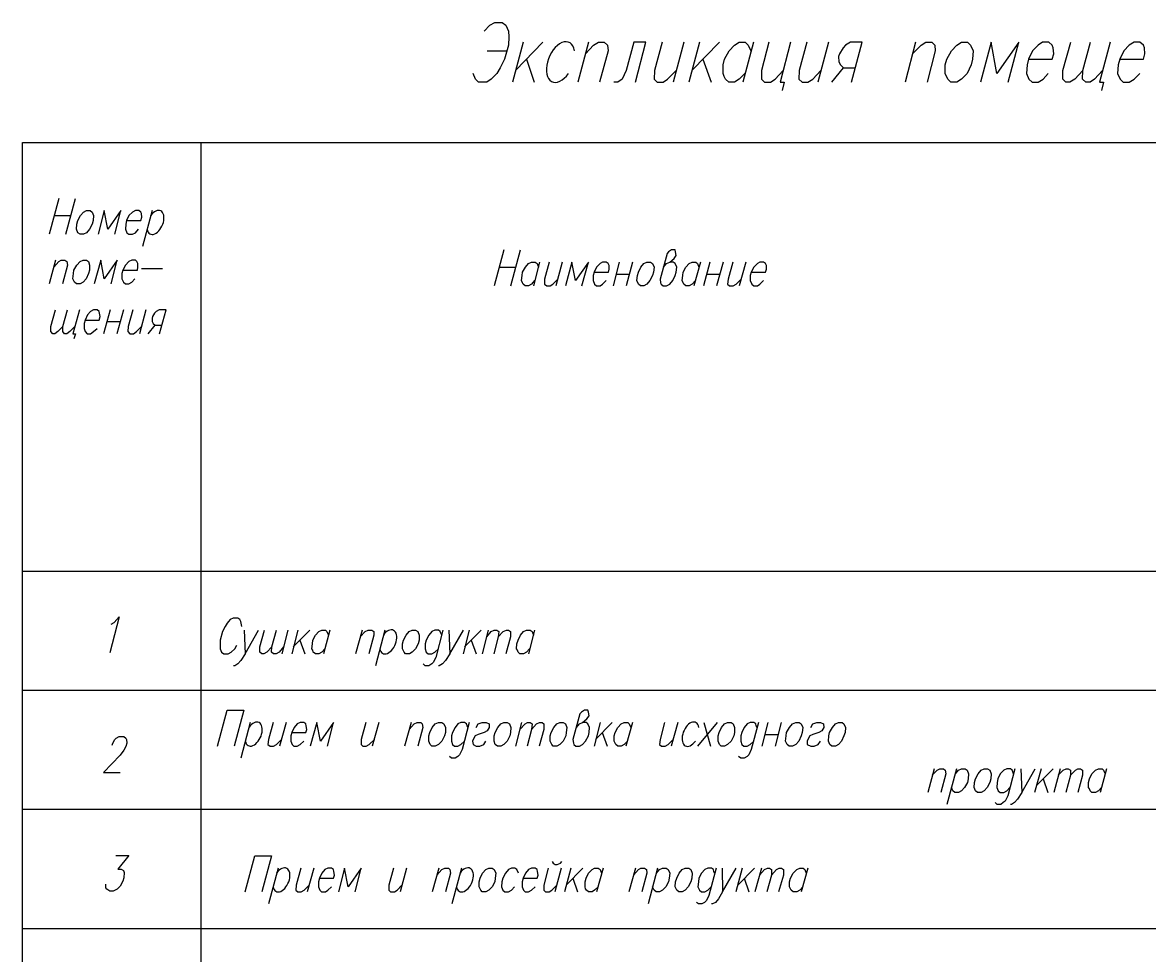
# Model space of a CAD drawing. Header units: millimetres. Extents: x 2185 to 8290, y 601 to 2456.
# Drawn here: x 4134 to 4249, y 1358.1 to 1453.2 of the extents above; entities that cross this region are included whole.
import ezdxf

# ---------------------------------------------------------------- set-up
doc = ezdxf.new("R2010")
doc.units = ezdxf.units.MM
doc.layers.add('PDF _НОВЫЙ', color=7, linetype='Continuous')
doc.layers.add('PDF _Спецификации', color=7, linetype='Continuous')

msp = doc.modelspace()

# ---------------------------------------------------------------- linework, layer by layer
at = {"layer": 'PDF _НОВЫЙ', "lineweight": 25}
for points in [[(4181.11, 1452.35), (4181.67, 1452.96), (4182.19, 1453.22), (4182.96, 1453.22), (4183.32, 1452.96), (4183.58, 1452.35), (4183.63, 1451.78), (4183.58, 1450.91), (4183.17, 1449.47), (4182.75, 1448.59), (4182.39, 1448.03), (4181.83, 1447.46), (4181.37, 1447.15), (4180.54, 1447.15), (4180.23, 1447.46), (4179.98, 1448.03)], [(4181.42, 1450.34), (4183.42, 1450.34)], [(4185.07, 1451.21), (4183.99, 1447.15)], [(4187.08, 1451.21), (4184.3, 1448.33)], [(4191.76, 1451.21), (4190.68, 1447.15)], [(4191.45, 1450.03), (4192.27, 1450.91), (4192.79, 1451.21), (4193.35, 1451.21), (4193.71, 1450.91), (4193.76, 1450.34), (4192.89, 1447.15)], [(4196.54, 1447.15), (4197.62, 1451.21), (4196.39, 1451.21), (4195.61, 1448.33), (4195.2, 1447.46), (4194.74, 1447.15), (4194.33, 1447.15)], [(4199.27, 1451.21), (4198.49, 1448.33), (4198.44, 1447.46), (4198.75, 1447.15), (4199.37, 1447.15), (4199.83, 1447.46), (4200.71, 1448.33)], [(4201.48, 1451.21), (4200.4, 1447.15)], [(4203.07, 1451.21), (4201.99, 1447.15)], [(4205.13, 1451.21), (4202.3, 1448.33)], [(4207.7, 1448.03), (4207.14, 1447.46), (4206.67, 1447.15), (4206.06, 1447.15), (4205.75, 1447.46), (4205.59, 1447.72), (4205.49, 1448.03), (4205.49, 1448.9), (4205.64, 1449.47), (4206.11, 1450.34), (4206.67, 1450.91), (4207.14, 1451.21), (4207.75, 1451.21), (4208.06, 1450.91), (4208.32, 1450.34)], [(4208.58, 1451.21), (4207.5, 1447.15)], [(4210.17, 1451.21), (4209.4, 1448.33), (4209.4, 1447.46), (4209.71, 1447.15), (4210.32, 1447.15), (4210.79, 1447.46), (4211.61, 1448.33)], [(4212.38, 1451.21), (4211.3, 1447.15), (4211.71, 1447.15), (4211.51, 1446.28)], [(4214.03, 1451.21), (4213.26, 1448.33), (4213.21, 1447.46), (4213.57, 1447.15), (4214.13, 1447.15), (4214.65, 1447.46), (4215.47, 1448.33)], [(4216.24, 1451.21), (4215.16, 1447.15)], [(4218.61, 1447.15), (4219.69, 1451.21), (4218.5, 1451.21), (4217.99, 1450.91), (4217.73, 1450.65), (4217.37, 1450.03), (4217.27, 1449.77), (4217.32, 1449.21), (4217.47, 1448.9), (4217.78, 1448.59), (4219.02, 1448.59)], [(4225.14, 1451.21), (4224.06, 1447.15)], [(4224.83, 1450.03), (4225.7, 1450.91), (4226.17, 1451.21), (4226.78, 1451.21), (4227.09, 1450.91), (4227.14, 1450.34), (4226.32, 1447.15)], [(4234.6, 1447.15), (4235.68, 1451.21), (4233.42, 1448.03), (4232.85, 1451.21), (4231.77, 1447.15)], [(4236.66, 1449.47), (4239.08, 1449.47), (4239.23, 1450.03), (4239.18, 1450.65), (4239.08, 1450.91), (4238.72, 1451.21), (4238.1, 1451.21), (4237.64, 1450.91), (4237.07, 1450.34), (4236.66, 1449.47), (4236.51, 1448.9), (4236.45, 1448.03), (4236.71, 1447.46), (4237.02, 1447.15), (4237.64, 1447.15), (4238.15, 1447.46), (4238.67, 1448.03)], [(4242.22, 1448.33), (4241.39, 1447.46), (4240.88, 1447.15), (4240.47, 1447.15), (4240.16, 1447.46), (4240.16, 1448.33), (4240.98, 1451.21)], [(4244.22, 1448.33), (4243.4, 1447.46), (4242.94, 1447.15), (4242.52, 1447.15), (4242.16, 1447.46), (4242.22, 1448.33), (4242.99, 1451.21)], [(4244.99, 1451.21), (4243.91, 1447.15), (4244.32, 1447.15), (4244.12, 1446.28)], [(4245.97, 1449.47), (4248.39, 1449.47), (4248.54, 1450.03), (4248.49, 1450.65), (4248.39, 1450.91), (4248.03, 1451.21), (4247.46, 1451.21), (4246.95, 1450.91), (4246.38, 1450.34), (4245.97, 1449.47), (4245.82, 1448.9), (4245.76, 1448.03), (4246.02, 1447.46), (4246.33, 1447.15), (4246.95, 1447.15), (4247.46, 1447.46), (4248.03, 1448.03)], [(4185.43, 1449.47), (4186.2, 1447.15)], [(4203.43, 1449.47), (4204.26, 1447.15)], [(4216.6, 1447.15), (4217.78, 1448.59)], [(4183.11, 1430.02), (4182.14, 1426.37)], [(4183.84, 1426.37), (4184.81, 1430.02)], [(4199.42, 1428.27), (4199.73, 1428.63), (4200.04, 1428.79), (4200.5, 1429.15), (4200.71, 1429.46), (4200.65, 1429.82), (4200.6, 1430.02), (4200.24, 1430.02), (4199.93, 1429.82), (4199.78, 1429.66), (4199.06, 1427.04), (4199.11, 1426.68), (4199.16, 1426.53), (4199.37, 1426.37), (4199.73, 1426.37), (4200.04, 1426.53), (4200.35, 1426.89), (4200.6, 1427.4), (4200.71, 1427.76), (4200.76, 1428.27), (4200.6, 1428.63), (4200.4, 1428.79), (4200.04, 1428.79)], [(4186.25, 1426.89), (4185.94, 1426.53), (4185.64, 1426.37), (4185.28, 1426.37), (4185.07, 1426.53), (4185.02, 1426.68), (4184.92, 1426.89), (4184.97, 1427.4), (4185.02, 1427.76), (4185.33, 1428.27), (4185.64, 1428.63), (4185.94, 1428.79), (4186.3, 1428.79), (4186.51, 1428.63), (4186.66, 1428.27)], [(4186.77, 1428.79), (4186.15, 1426.37)], [(4187.74, 1428.79), (4187.28, 1427.04), (4187.28, 1426.53), (4187.49, 1426.37), (4187.85, 1426.37), (4188.1, 1426.53), (4188.62, 1427.04)], [(4189.08, 1428.79), (4188.41, 1426.37)], [(4191.09, 1426.37), (4191.76, 1428.79), (4190.42, 1426.89), (4190.06, 1428.79), (4189.39, 1426.37)], [(4192.32, 1427.76), (4193.81, 1427.76), (4193.87, 1428.07), (4193.87, 1428.43), (4193.76, 1428.63), (4193.56, 1428.79), (4193.2, 1428.79), (4192.94, 1428.63), (4192.58, 1428.27), (4192.32, 1427.76), (4192.22, 1427.4), (4192.22, 1426.89), (4192.37, 1426.53), (4192.58, 1426.37), (4192.94, 1426.37), (4193.2, 1426.53), (4193.56, 1426.89)], [(4194.89, 1428.79), (4194.28, 1426.37)], [(4196.23, 1428.79), (4195.61, 1426.37)], [(4202.66, 1426.89), (4202.35, 1426.53), (4202.04, 1426.37), (4201.68, 1426.37), (4201.48, 1426.53), (4201.43, 1426.68), (4201.32, 1426.89), (4201.37, 1427.4), (4201.43, 1427.76), (4201.68, 1428.27), (4202.04, 1428.63), (4202.35, 1428.79), (4202.71, 1428.79), (4202.87, 1428.63), (4203.02, 1428.27)], [(4203.18, 1428.79), (4202.51, 1426.37)], [(4204.15, 1428.79), (4203.48, 1426.37)], [(4205.49, 1428.79), (4204.82, 1426.37)], [(4206.47, 1428.79), (4206, 1427.04), (4205.95, 1426.53), (4206.16, 1426.37), (4206.52, 1426.37), (4206.83, 1426.53), (4207.34, 1427.04)], [(4207.8, 1428.79), (4207.14, 1426.37)], [(4208.37, 1427.76), (4209.81, 1427.76), (4209.91, 1428.07), (4209.91, 1428.43), (4209.81, 1428.63), (4209.6, 1428.79), (4209.24, 1428.79), (4208.99, 1428.63), (4208.63, 1428.27), (4208.37, 1427.76), (4208.27, 1427.4), (4208.27, 1426.89), (4208.42, 1426.53), (4208.63, 1426.37), (4208.99, 1426.37), (4209.24, 1426.53), (4209.6, 1426.89)], [(4182.65, 1428.27), (4184.35, 1428.27)], [(4194.59, 1427.55), (4195.92, 1427.55)], [(4203.84, 1427.55), (4205.18, 1427.55)], [(4143.05, 1391.86), (4143.35, 1392.01), (4143.87, 1392.58), (4142.89, 1388.92)], [(4156.37, 1391.6), (4156.32, 1391.96), (4156.26, 1392.11), (4156.16, 1392.32), (4155.96, 1392.47), (4155.49, 1392.47), (4155.18, 1392.32), (4155.03, 1392.11), (4154.88, 1391.96), (4154.67, 1391.6), (4154.41, 1391.09), (4154.16, 1390.21), (4154.16, 1389.7), (4154.16, 1389.34), (4154.31, 1388.98), (4154.52, 1388.82), (4154.98, 1388.82), (4155.29, 1388.98), (4155.65, 1389.34), (4155.85, 1389.7)], [(4156.62, 1391.24), (4156.73, 1388.82), (4158.07, 1391.24)], [(4159.45, 1389.54), (4158.94, 1388.98), (4158.63, 1388.82), (4158.43, 1388.82), (4158.22, 1388.98), (4158.22, 1389.54), (4158.68, 1391.24)], [(4160.64, 1389.54), (4160.17, 1388.98), (4159.87, 1388.82), (4159.61, 1388.82), (4159.4, 1388.98), (4159.45, 1389.54), (4159.92, 1391.24)], [(4160.48, 1388.82), (4161.1, 1391.24)], [(4162.08, 1391.24), (4161.46, 1388.82)], [(4163.31, 1391.24), (4161.61, 1389.54)], [(4164.85, 1389.34), (4164.55, 1388.98), (4164.24, 1388.82), (4163.88, 1388.82), (4163.67, 1388.98), (4163.62, 1389.18), (4163.52, 1389.34), (4163.57, 1389.85), (4163.62, 1390.21), (4163.88, 1390.73), (4164.24, 1391.09), (4164.55, 1391.24), (4164.91, 1391.24), (4165.06, 1391.09), (4165.21, 1390.73)], [(4165.37, 1391.24), (4164.7, 1388.82)], [(4168.66, 1391.24), (4167.99, 1388.82)], [(4168.46, 1390.57), (4168.97, 1391.09), (4169.28, 1391.24), (4169.64, 1391.24), (4169.84, 1391.09), (4169.84, 1390.73), (4169.33, 1388.82)], [(4170.98, 1391.24), (4170, 1387.59)], [(4176.89, 1391.24), (4176.17, 1388.46), (4175.91, 1387.95), (4175.76, 1387.79), (4175.45, 1387.59), (4175.09, 1387.59), (4174.89, 1387.79)], [(4176.79, 1390.73), (4176.69, 1390.93), (4176.63, 1391.09), (4176.43, 1391.24), (4176.07, 1391.24), (4175.76, 1391.09), (4175.45, 1390.73), (4175.19, 1390.21), (4175.09, 1389.85), (4175.09, 1389.34), (4175.19, 1388.98), (4175.4, 1388.82), (4175.76, 1388.82), (4176.07, 1388.98), (4176.43, 1389.34)], [(4177.51, 1391.24), (4177.61, 1388.82), (4179, 1391.24)], [(4179.57, 1391.24), (4178.95, 1388.82)], [(4180.8, 1391.24), (4179.1, 1389.54)], [(4181.52, 1391.24), (4180.9, 1388.82)], [(4181.37, 1390.57), (4181.83, 1391.09), (4182.14, 1391.24), (4182.39, 1391.24), (4182.6, 1391.09), (4182.55, 1390.57), (4182.09, 1388.82)], [(4182.55, 1390.57), (4183.06, 1391.09), (4183.37, 1391.24), (4183.58, 1391.24), (4183.78, 1391.09), (4183.78, 1390.57), (4183.32, 1388.82)], [(4185.74, 1389.34), (4185.43, 1388.98), (4185.12, 1388.82), (4184.76, 1388.82), (4184.56, 1388.98), (4184.5, 1389.18), (4184.4, 1389.34), (4184.45, 1389.85), (4184.56, 1390.21), (4184.81, 1390.73), (4185.12, 1391.09), (4185.43, 1391.24), (4185.79, 1391.24), (4186, 1391.09), (4186.15, 1390.73)], [(4186.25, 1391.24), (4185.64, 1388.82)], [(4162.28, 1390.21), (4162.8, 1388.82)], [(4179.77, 1390.21), (4180.29, 1388.82)], [(4156.73, 1388.82), (4156.26, 1388.15), (4155.96, 1387.79), (4155.65, 1387.59), (4155.54, 1387.59)], [(4177.61, 1388.82), (4177.15, 1388.15), (4176.84, 1387.79), (4176.53, 1387.59), (4176.43, 1387.59)], [(4153.9, 1379.41), (4154.88, 1383.06), (4156.57, 1383.06), (4155.6, 1379.41)], [(4190.52, 1381.31), (4190.83, 1381.67), (4191.14, 1381.83), (4191.6, 1382.19), (4191.81, 1382.5), (4191.76, 1382.86), (4191.7, 1383.06), (4191.34, 1383.06), (4191.04, 1382.86), (4190.88, 1382.7), (4190.16, 1380.08), (4190.21, 1379.72), (4190.26, 1379.56), (4190.47, 1379.41), (4190.83, 1379.41), (4191.14, 1379.56), (4191.45, 1379.92), (4191.76, 1380.44), (4191.81, 1380.8), (4191.86, 1381.31), (4191.7, 1381.67), (4191.5, 1381.83), (4191.14, 1381.83)], [(4157.24, 1381.83), (4156.26, 1378.17)], [(4159.56, 1381.83), (4159.09, 1380.08), (4159.04, 1379.56), (4159.25, 1379.41), (4159.61, 1379.41), (4159.92, 1379.56), (4160.43, 1380.08)], [(4160.89, 1381.83), (4160.23, 1379.41)], [(4161.46, 1380.8), (4162.9, 1380.8), (4163, 1381.11), (4162.95, 1381.47), (4162.9, 1381.67), (4162.69, 1381.83), (4162.33, 1381.83), (4162.03, 1381.67), (4161.72, 1381.31), (4161.46, 1380.8), (4161.36, 1380.44), (4161.36, 1379.92), (4161.51, 1379.56), (4161.67, 1379.41), (4162.03, 1379.41), (4162.33, 1379.56), (4162.69, 1379.92)], [(4165.11, 1379.41), (4165.73, 1381.83), (4164.39, 1379.92), (4164.03, 1381.83), (4163.36, 1379.41)], [(4169.02, 1381.83), (4168.56, 1380.08), (4168.56, 1379.56), (4168.71, 1379.41), (4169.07, 1379.41), (4169.38, 1379.56), (4169.9, 1380.08)], [(4170.36, 1381.83), (4169.69, 1379.41)], [(4173.65, 1381.83), (4172.98, 1379.41)], [(4173.44, 1381.11), (4173.96, 1381.67), (4174.27, 1381.83), (4174.63, 1381.83), (4174.78, 1381.67), (4174.83, 1381.31), (4174.32, 1379.41)], [(4179.57, 1381.83), (4178.85, 1379.05), (4178.59, 1378.53), (4178.43, 1378.33), (4178.13, 1378.17), (4177.77, 1378.17), (4177.56, 1378.33)], [(4179.46, 1381.31), (4179.36, 1381.47), (4179.31, 1381.67), (4179.1, 1381.83), (4178.74, 1381.83), (4178.43, 1381.67), (4178.13, 1381.31), (4177.87, 1380.8), (4177.77, 1380.44), (4177.77, 1379.92), (4177.87, 1379.56), (4178.07, 1379.41), (4178.43, 1379.41), (4178.74, 1379.56), (4179.1, 1379.92)], [(4180.29, 1381.31), (4180.49, 1381.67), (4180.9, 1381.83), (4181.31, 1381.83), (4181.62, 1381.67), (4181.62, 1381.31), (4181.42, 1380.95), (4181.11, 1380.8), (4180.49, 1380.59), (4180.18, 1380.44), (4179.98, 1380.08), (4179.93, 1379.92), (4179.98, 1379.56), (4180.29, 1379.41), (4180.65, 1379.41), (4181.06, 1379.56), (4181.26, 1379.92)], [(4184.92, 1381.83), (4184.3, 1379.41)], [(4184.76, 1381.11), (4185.28, 1381.67), (4185.53, 1381.83), (4185.79, 1381.83), (4186, 1381.67), (4185.94, 1381.11), (4185.48, 1379.41)], [(4185.94, 1381.11), (4186.46, 1381.67), (4186.77, 1381.83), (4187.02, 1381.83), (4187.18, 1381.67), (4187.18, 1381.11), (4186.72, 1379.41)], [(4192.94, 1381.83), (4192.32, 1379.41)], [(4194.17, 1381.83), (4192.48, 1380.08)], [(4195.72, 1379.92), (4195.41, 1379.56), (4195.1, 1379.41), (4194.74, 1379.41), (4194.53, 1379.56), (4194.48, 1379.72), (4194.38, 1379.92), (4194.38, 1380.44), (4194.48, 1380.8), (4194.74, 1381.31), (4195.1, 1381.67), (4195.41, 1381.83), (4195.77, 1381.83), (4195.92, 1381.67), (4196.08, 1381.31)], [(4196.23, 1381.83), (4195.56, 1379.41)], [(4199.52, 1381.83), (4199.06, 1380.08), (4199.01, 1379.56), (4199.21, 1379.41), (4199.57, 1379.41), (4199.88, 1379.56), (4200.4, 1380.08)], [(4200.86, 1381.83), (4200.19, 1379.41)], [(4204.87, 1381.83), (4202.87, 1379.41)], [(4203.54, 1381.83), (4204.2, 1379.41)], [(4209.09, 1381.83), (4208.37, 1379.05), (4208.11, 1378.53), (4207.96, 1378.33), (4207.65, 1378.17), (4207.29, 1378.17), (4207.08, 1378.33)], [(4208.99, 1381.31), (4208.88, 1381.47), (4208.83, 1381.67), (4208.63, 1381.83), (4208.27, 1381.83), (4207.96, 1381.67), (4207.65, 1381.31), (4207.39, 1380.8), (4207.29, 1380.44), (4207.29, 1379.92), (4207.39, 1379.56), (4207.6, 1379.41), (4207.96, 1379.41), (4208.27, 1379.56), (4208.63, 1379.92)], [(4210.07, 1381.83), (4209.45, 1379.41)], [(4211.41, 1381.83), (4210.79, 1379.41)], [(4214.44, 1381.31), (4214.65, 1381.67), (4215.06, 1381.83), (4215.42, 1381.83), (4215.73, 1381.67), (4215.78, 1381.31), (4215.57, 1380.95), (4215.26, 1380.8), (4214.65, 1380.59), (4214.34, 1380.44), (4214.13, 1380.08), (4214.08, 1379.92), (4214.08, 1379.56), (4214.44, 1379.41), (4214.8, 1379.41), (4215.21, 1379.56), (4215.42, 1379.92)], [(4143.15, 1379.51), (4143.2, 1379.72), (4143.41, 1380.08), (4143.56, 1380.23), (4143.87, 1380.39), (4144.33, 1380.39), (4144.54, 1380.23), (4144.59, 1380.08), (4144.64, 1379.72), (4144.54, 1379.36), (4144.33, 1379), (4143.97, 1378.48), (4142.27, 1376.73), (4143.97, 1376.73)], [(4193.15, 1380.8), (4193.66, 1379.41)], [(4209.76, 1380.59), (4211.1, 1380.59)], [(4227.04, 1377.09), (4226.37, 1374.68)], [(4226.84, 1376.43), (4227.35, 1376.94), (4227.61, 1377.09), (4227.97, 1377.09), (4228.17, 1376.94), (4228.22, 1376.58), (4227.71, 1374.68)], [(4229.31, 1377.09), (4228.33, 1373.44)], [(4229.2, 1376.58), (4229.51, 1376.94), (4229.82, 1377.09), (4230.18, 1377.09), (4230.39, 1376.94), (4230.54, 1376.58), (4230.49, 1376.07), (4230.44, 1375.71), (4230.13, 1375.19), (4229.82, 1374.83), (4229.51, 1374.68), (4229.15, 1374.68), (4228.95, 1374.83), (4228.79, 1375.19)], [(4235.27, 1377.09), (4234.55, 1374.32), (4234.29, 1373.8), (4234.09, 1373.65), (4233.83, 1373.44), (4233.47, 1373.44), (4233.27, 1373.65)], [(4235.12, 1376.58), (4235.07, 1376.79), (4235.01, 1376.94), (4234.81, 1377.09), (4234.45, 1377.09), (4234.14, 1376.94), (4233.78, 1376.58), (4233.52, 1376.07), (4233.47, 1375.71), (4233.42, 1375.19), (4233.57, 1374.83), (4233.78, 1374.68), (4234.14, 1374.68), (4234.45, 1374.83), (4234.76, 1375.19)], [(4235.89, 1377.09), (4235.99, 1374.68), (4237.33, 1377.09)], [(4237.95, 1377.09), (4237.28, 1374.68)], [(4239.18, 1377.09), (4237.48, 1375.4)], [(4239.9, 1377.09), (4239.23, 1374.68)], [(4239.7, 1376.43), (4240.21, 1376.94), (4240.52, 1377.09), (4240.72, 1377.09), (4240.93, 1376.94), (4240.93, 1376.43), (4240.47, 1374.68)], [(4240.93, 1376.43), (4241.44, 1376.94), (4241.7, 1377.09), (4241.96, 1377.09), (4242.16, 1376.94), (4242.16, 1376.43), (4241.7, 1374.68)], [(4244.12, 1375.19), (4243.81, 1374.83), (4243.5, 1374.68), (4243.14, 1374.68), (4242.94, 1374.83), (4242.88, 1375.04), (4242.78, 1375.19), (4242.78, 1375.71), (4242.88, 1376.07), (4243.14, 1376.58), (4243.5, 1376.94), (4243.81, 1377.09), (4244.17, 1377.09), (4244.32, 1376.94), (4244.48, 1376.58)], [(4244.63, 1377.09), (4243.96, 1374.68)], [(4238.15, 1376.07), (4238.62, 1374.68)], [(4235.99, 1374.68), (4235.53, 1374.01), (4235.22, 1373.65), (4234.91, 1373.44), (4234.81, 1373.44)], [(4143.51, 1368.25), (4144.85, 1368.25), (4143.71, 1366.86), (4144.07, 1366.86), (4144.28, 1366.7), (4144.38, 1366.5), (4144.33, 1365.98), (4144.23, 1365.62), (4143.97, 1365.11), (4143.66, 1364.8), (4143.25, 1364.6), (4142.89, 1364.6), (4142.58, 1364.8), (4142.48, 1364.96), (4142.48, 1365.32)], [(4156.73, 1364.54), (4157.71, 1368.2), (4159.4, 1368.2), (4158.43, 1364.54)], [(4188.05, 1367.63), (4188.16, 1367.48), (4188.36, 1367.32), (4188.57, 1367.32), (4188.88, 1367.48), (4189.03, 1367.63)], [(4160.07, 1366.96), (4159.09, 1363.31)], [(4162.39, 1366.96), (4161.92, 1365.21), (4161.87, 1364.7), (4162.08, 1364.54), (4162.44, 1364.54), (4162.75, 1364.7), (4163.26, 1365.21)], [(4163.72, 1366.96), (4163.05, 1364.54)], [(4164.29, 1365.93), (4165.73, 1365.93), (4165.83, 1366.24), (4165.78, 1366.6), (4165.73, 1366.81), (4165.52, 1366.96), (4165.16, 1366.96), (4164.85, 1366.81), (4164.55, 1366.45), (4164.29, 1365.93), (4164.19, 1365.57), (4164.19, 1365.06), (4164.34, 1364.7), (4164.49, 1364.54), (4164.91, 1364.54), (4165.16, 1364.7), (4165.52, 1365.06)], [(4167.94, 1364.54), (4168.56, 1366.96), (4167.22, 1365.06), (4166.86, 1366.96), (4166.24, 1364.54)], [(4171.85, 1366.96), (4171.39, 1365.21), (4171.39, 1364.7), (4171.54, 1364.54), (4171.95, 1364.54), (4172.21, 1364.7), (4172.72, 1365.21)], [(4173.19, 1366.96), (4172.52, 1364.54)], [(4176.48, 1366.96), (4175.81, 1364.54)], [(4176.27, 1366.24), (4176.79, 1366.81), (4177.1, 1366.96), (4177.46, 1366.96), (4177.61, 1366.81), (4177.66, 1366.45), (4177.15, 1364.54)], [(4178.79, 1366.96), (4177.82, 1363.31)], [(4184.61, 1366.45), (4184.45, 1366.81), (4184.25, 1366.96), (4183.89, 1366.96), (4183.58, 1366.81), (4183.27, 1366.45), (4183.01, 1365.93), (4182.91, 1365.57), (4182.86, 1365.06), (4183.01, 1364.7), (4183.22, 1364.54), (4183.58, 1364.54), (4183.89, 1364.7), (4184.2, 1365.06)], [(4185.07, 1365.93), (4186.51, 1365.93), (4186.61, 1366.24), (4186.56, 1366.6), (4186.51, 1366.81), (4186.3, 1366.96), (4185.94, 1366.96), (4185.64, 1366.81), (4185.33, 1366.45), (4185.07, 1365.93), (4184.97, 1365.57), (4184.97, 1365.06), (4185.12, 1364.7), (4185.28, 1364.54), (4185.64, 1364.54), (4185.94, 1364.7), (4186.3, 1365.06)], [(4187.64, 1366.96), (4187.18, 1365.21), (4187.18, 1364.7), (4187.38, 1364.54), (4187.74, 1364.54), (4188, 1364.7), (4188.52, 1365.21)], [(4188.98, 1366.96), (4188.31, 1364.54)], [(4189.96, 1366.96), (4189.29, 1364.54)], [(4191.19, 1366.96), (4189.49, 1365.21)], [(4192.73, 1365.06), (4192.37, 1364.7), (4192.12, 1364.54), (4191.76, 1364.54), (4191.55, 1364.7), (4191.45, 1364.85), (4191.4, 1365.06), (4191.4, 1365.57), (4191.5, 1365.93), (4191.76, 1366.45), (4192.12, 1366.81), (4192.37, 1366.96), (4192.73, 1366.96), (4192.94, 1366.81), (4193.09, 1366.45)], [(4193.25, 1366.96), (4192.58, 1364.54)], [(4196.54, 1366.96), (4195.87, 1364.54)], [(4196.33, 1366.24), (4196.85, 1366.81), (4197.11, 1366.96), (4197.47, 1366.96), (4197.67, 1366.81), (4197.72, 1366.45), (4197.21, 1364.54)], [(4198.8, 1366.96), (4197.83, 1363.31)], [(4198.7, 1366.45), (4199.01, 1366.81), (4199.32, 1366.96), (4199.68, 1366.96), (4199.88, 1366.81), (4200.04, 1366.45), (4199.99, 1365.93), (4199.93, 1365.57), (4199.63, 1365.06), (4199.32, 1364.7), (4199.01, 1364.54), (4198.65, 1364.54), (4198.44, 1364.7), (4198.29, 1365.06)], [(4204.77, 1366.96), (4204.05, 1364.18), (4203.79, 1363.67), (4203.59, 1363.46), (4203.33, 1363.31), (4202.97, 1363.31), (4202.76, 1363.46)], [(4204.62, 1366.45), (4204.56, 1366.6), (4204.51, 1366.81), (4204.31, 1366.96), (4203.95, 1366.96), (4203.64, 1366.81), (4203.28, 1366.45), (4203.02, 1365.93), (4202.97, 1365.57), (4202.92, 1365.06), (4203.07, 1364.7), (4203.28, 1364.54), (4203.64, 1364.54), (4203.95, 1364.7), (4204.26, 1365.06)], [(4205.39, 1366.96), (4205.44, 1364.54), (4206.83, 1366.96)], [(4207.44, 1366.96), (4206.78, 1364.54)], [(4208.68, 1366.96), (4206.98, 1365.21)], [(4209.4, 1366.96), (4208.73, 1364.54)], [(4209.19, 1366.24), (4209.71, 1366.81), (4210.02, 1366.96), (4210.22, 1366.96), (4210.43, 1366.81), (4210.43, 1366.24), (4209.96, 1364.54)], [(4210.43, 1366.24), (4210.94, 1366.81), (4211.2, 1366.96), (4211.46, 1366.96), (4211.66, 1366.81), (4211.66, 1366.24), (4211.15, 1364.54)], [(4213.62, 1365.06), (4213.31, 1364.7), (4213, 1364.54), (4212.64, 1364.54), (4212.43, 1364.7), (4212.38, 1364.85), (4212.28, 1365.06), (4212.28, 1365.57), (4212.38, 1365.93), (4212.64, 1366.45), (4213, 1366.81), (4213.31, 1366.96), (4213.67, 1366.96), (4213.82, 1366.81), (4213.98, 1366.45)], [(4214.13, 1366.96), (4213.46, 1364.54)], [(4190.16, 1365.93), (4190.62, 1364.54)], [(4207.65, 1365.93), (4208.11, 1364.54)], [(4205.44, 1364.54), (4205.03, 1363.82), (4204.72, 1363.46), (4204.41, 1363.31), (4204.31, 1363.31)]]:
    msp.add_lwpolyline(points, dxfattribs=at)
for points in [[(4229.82, 1451.21), (4230.44, 1451.21), (4230.75, 1450.91), (4231, 1450.34), (4230.95, 1449.47), (4230.8, 1448.9), (4230.39, 1448.03), (4229.82, 1447.46), (4229.36, 1447.15), (4228.74, 1447.15), (4228.43, 1447.46), (4228.17, 1448.03), (4228.17, 1448.9), (4228.33, 1449.47), (4228.79, 1450.34), (4229.36, 1450.91)], [(4197.72, 1428.79), (4198.08, 1428.79), (4198.29, 1428.63), (4198.44, 1428.27), (4198.39, 1427.76), (4198.29, 1427.4), (4198.03, 1426.89), (4197.72, 1426.53), (4197.41, 1426.37), (4197.05, 1426.37), (4196.85, 1426.53), (4196.69, 1426.89), (4196.75, 1427.4), (4196.85, 1427.76), (4197.11, 1428.27), (4197.41, 1428.63)], [(4173.75, 1391.24), (4174.11, 1391.24), (4174.32, 1391.09), (4174.47, 1390.73), (4174.47, 1390.21), (4174.37, 1389.85), (4174.11, 1389.34), (4173.75, 1388.98), (4173.5, 1388.82), (4173.08, 1388.82), (4172.93, 1388.98), (4172.78, 1389.34), (4172.78, 1389.85), (4172.88, 1390.21), (4173.14, 1390.73), (4173.44, 1391.09)], [(4176.43, 1381.83), (4176.79, 1381.83), (4176.99, 1381.67), (4177.15, 1381.31), (4177.15, 1380.8), (4177.05, 1380.44), (4176.79, 1379.92), (4176.43, 1379.56), (4176.12, 1379.41), (4175.76, 1379.41), (4175.61, 1379.56), (4175.45, 1379.92), (4175.45, 1380.44), (4175.55, 1380.8), (4175.81, 1381.31), (4176.12, 1381.67)], [(4183.11, 1381.83), (4183.47, 1381.83), (4183.68, 1381.67), (4183.84, 1381.31), (4183.78, 1380.8), (4183.73, 1380.44), (4183.47, 1379.92), (4183.11, 1379.56), (4182.81, 1379.41), (4182.45, 1379.41), (4182.24, 1379.56), (4182.14, 1379.92), (4182.14, 1380.44), (4182.24, 1380.8), (4182.5, 1381.31), (4182.81, 1381.67)], [(4188.82, 1381.83), (4189.18, 1381.83), (4189.39, 1381.67), (4189.54, 1381.31), (4189.49, 1380.8), (4189.44, 1380.44), (4189.18, 1379.92), (4188.82, 1379.56), (4188.52, 1379.41), (4188.16, 1379.41), (4188, 1379.56), (4187.85, 1379.92), (4187.85, 1380.44), (4187.95, 1380.8), (4188.21, 1381.31), (4188.52, 1381.67)], [(4205.95, 1381.83), (4206.31, 1381.83), (4206.52, 1381.67), (4206.67, 1381.31), (4206.67, 1380.8), (4206.57, 1380.44), (4206.31, 1379.92), (4205.95, 1379.56), (4205.64, 1379.41), (4205.28, 1379.41), (4205.13, 1379.56), (4204.98, 1379.92), (4204.98, 1380.44), (4205.08, 1380.8), (4205.34, 1381.31), (4205.64, 1381.67)], [(4212.9, 1381.83), (4213.26, 1381.83), (4213.46, 1381.67), (4213.62, 1381.31), (4213.57, 1380.8), (4213.46, 1380.44), (4213.21, 1379.92), (4212.9, 1379.56), (4212.59, 1379.41), (4212.23, 1379.41), (4212.02, 1379.56), (4211.87, 1379.92), (4211.92, 1380.44), (4211.97, 1380.8), (4212.28, 1381.31), (4212.59, 1381.67)], [(4217.27, 1381.83), (4217.63, 1381.83), (4217.83, 1381.67), (4217.99, 1381.31), (4217.94, 1380.8), (4217.83, 1380.44), (4217.58, 1379.92), (4217.27, 1379.56), (4216.96, 1379.41), (4216.6, 1379.41), (4216.39, 1379.56), (4216.24, 1379.92), (4216.29, 1380.44), (4216.34, 1380.8), (4216.65, 1381.31), (4216.96, 1381.67)], [(4232.13, 1377.09), (4232.49, 1377.09), (4232.7, 1376.94), (4232.85, 1376.58), (4232.8, 1376.07), (4232.7, 1375.71), (4232.44, 1375.19), (4232.13, 1374.83), (4231.83, 1374.68), (4231.47, 1374.68), (4231.26, 1374.83), (4231.11, 1375.19), (4231.16, 1375.71), (4231.26, 1376.07), (4231.52, 1376.58), (4231.83, 1376.94)], [(4181.57, 1366.96), (4181.93, 1366.96), (4182.14, 1366.81), (4182.29, 1366.45), (4182.24, 1365.93), (4182.19, 1365.57), (4181.93, 1365.06), (4181.57, 1364.7), (4181.26, 1364.54), (4180.9, 1364.54), (4180.75, 1364.7), (4180.59, 1365.06), (4180.59, 1365.57), (4180.7, 1365.93), (4180.95, 1366.45), (4181.26, 1366.81)], [(4201.63, 1366.96), (4201.99, 1366.96), (4202.2, 1366.81), (4202.35, 1366.45), (4202.3, 1365.93), (4202.2, 1365.57), (4201.94, 1365.06), (4201.63, 1364.7), (4201.32, 1364.54), (4200.96, 1364.54), (4200.76, 1364.7), (4200.6, 1365.06), (4200.65, 1365.57), (4200.76, 1365.93), (4201.01, 1366.45), (4201.32, 1366.81)]]:
    msp.add_lwpolyline(points, close=True, dxfattribs=at)
for centre, major_axis, ratio, start_param, end_param in [((4188.9, 1449.19), (0.85, 2.02), 0.579516, 5.53999, 10.642634), ((4171.31, 1390.04), (0.52, 1.19), 0.591439, 2.429145, 7.511204), ((4157.58, 1380.63), (0.52, 1.19), 0.591439, 2.429145, 7.511204), ((4202.17, 1380.62), (0.5, 1.21), 0.583901, 5.543205, 10.63999), ((4160.41, 1365.76), (0.52, 1.19), 0.591439, 2.429145, 7.511204), ((4179.13, 1365.76), (0.52, 1.19), 0.591439, 2.429145, 7.511204)]:
    msp.add_ellipse(centre, major_axis=major_axis, ratio=ratio, start_param=start_param, end_param=end_param, dxfattribs=at)
at = {"layer": 'PDF _Спецификации', "lineweight": 25}
for points in [[(4361.55, 1275.76), (4133.99, 1275.76), (4133.99, 1440.98), (4361.55, 1440.98)], [(4140.53, 1434.03), (4140.89, 1434.03), (4141.09, 1433.88), (4141.25, 1433.52), (4141.19, 1433.01), (4141.09, 1432.65), (4140.83, 1432.13), (4140.53, 1431.77), (4140.22, 1431.62), (4139.86, 1431.62), (4139.65, 1431.77), (4139.5, 1432.13), (4139.55, 1432.65), (4139.65, 1433.01), (4139.91, 1433.52), (4140.22, 1433.88)], [(4140.17, 1428.99), (4140.53, 1428.99), (4140.73, 1428.84), (4140.83, 1428.48), (4140.83, 1427.97), (4140.73, 1427.61), (4140.47, 1427.09), (4140.17, 1426.73), (4139.86, 1426.58), (4139.5, 1426.58), (4139.29, 1426.73), (4139.14, 1427.09), (4139.19, 1427.61), (4139.24, 1427.97), (4139.55, 1428.48), (4139.86, 1428.84)]]:
    msp.add_lwpolyline(points, close=True, dxfattribs=at)
for points in [[(4152.2, 1440.98), (4152.2, 1275.76)], [(4137.7, 1435.27), (4136.72, 1431.62)], [(4138.42, 1431.62), (4139.39, 1435.27)], [(4137.23, 1433.52), (4138.93, 1433.52)], [(4143.41, 1431.62), (4144.02, 1434.03), (4142.69, 1432.13), (4142.33, 1434.03), (4141.71, 1431.62)], [(4144.59, 1433.01), (4146.08, 1433.01), (4146.18, 1433.37), (4146.13, 1433.73), (4146.08, 1433.88), (4145.87, 1434.03), (4145.51, 1434.03), (4145.21, 1433.88), (4144.85, 1433.52), (4144.59, 1433.01), (4144.54, 1432.65), (4144.49, 1432.13), (4144.64, 1431.77), (4144.85, 1431.62), (4145.21, 1431.62), (4145.51, 1431.77), (4145.82, 1432.13)], [(4147.21, 1434.03), (4146.23, 1430.38)], [(4137.34, 1428.99), (4136.72, 1426.58)], [(4137.18, 1428.27), (4137.7, 1428.84), (4137.95, 1428.99), (4138.31, 1428.99), (4138.52, 1428.84), (4138.57, 1428.48), (4138.06, 1426.58)], [(4143.05, 1426.58), (4143.66, 1428.99), (4142.33, 1427.09), (4141.97, 1428.99), (4141.3, 1426.58)], [(4144.23, 1427.97), (4145.72, 1427.97), (4145.77, 1428.27), (4145.77, 1428.63), (4145.67, 1428.84), (4145.51, 1428.99), (4145.15, 1428.99), (4144.85, 1428.84), (4144.49, 1428.48), (4144.23, 1427.97), (4144.13, 1427.61), (4144.13, 1427.09), (4144.28, 1426.73), (4144.49, 1426.58), (4144.85, 1426.58), (4145.15, 1426.73), (4145.46, 1427.09)], [(4146.13, 1428.12), (4148.29, 1428.12)], [(4138.11, 1422.2), (4137.59, 1421.69), (4137.28, 1421.48), (4137.08, 1421.48), (4136.87, 1421.69), (4136.87, 1422.2), (4137.34, 1423.9)], [(4139.34, 1422.2), (4138.83, 1421.69), (4138.52, 1421.48), (4138.26, 1421.48), (4138.11, 1421.69), (4138.11, 1422.2), (4138.57, 1423.9)], [(4139.81, 1423.9), (4139.14, 1421.48), (4139.39, 1421.48), (4139.24, 1420.97)], [(4140.37, 1422.87), (4141.81, 1422.87), (4141.91, 1423.23), (4141.86, 1423.59), (4141.81, 1423.75), (4141.61, 1423.9), (4141.25, 1423.9), (4140.94, 1423.75), (4140.63, 1423.39), (4140.37, 1422.87), (4140.27, 1422.51), (4140.27, 1422), (4140.37, 1421.69), (4140.58, 1421.48), (4140.94, 1421.48), (4141.25, 1421.69), (4141.61, 1422)], [(4142.94, 1423.9), (4142.27, 1421.48)], [(4144.28, 1423.9), (4143.61, 1421.48)], [(4145.26, 1423.9), (4144.79, 1422.2), (4144.74, 1421.69), (4144.95, 1421.48), (4145.31, 1421.48), (4145.62, 1421.69), (4146.13, 1422.2)], [(4146.59, 1423.9), (4145.93, 1421.48)], [(4147.98, 1421.48), (4148.65, 1423.9), (4147.93, 1423.9), (4147.62, 1423.75), (4147.47, 1423.59), (4147.26, 1423.23), (4147.21, 1423.08), (4147.21, 1422.72), (4147.31, 1422.51), (4147.52, 1422.36), (4148.24, 1422.36)], [(4142.63, 1422.72), (4143.97, 1422.72)], [(4146.8, 1421.48), (4147.52, 1422.36)], [(4133.99, 1397.26), (4361.55, 1397.26)], [(4133.99, 1385.12), (4361.55, 1385.12)], [(4133.99, 1372.98), (4361.55, 1372.98)], [(4133.99, 1360.79), (4361.55, 1360.79)]]:
    msp.add_lwpolyline(points, dxfattribs=at)
msp.add_ellipse((4147.55, 1432.83), major_axis=(0.52, 1.19), ratio=0.591439, start_param=2.429145, end_param=7.511204, dxfattribs=at)

doc.saveas('drawing.dxf')
